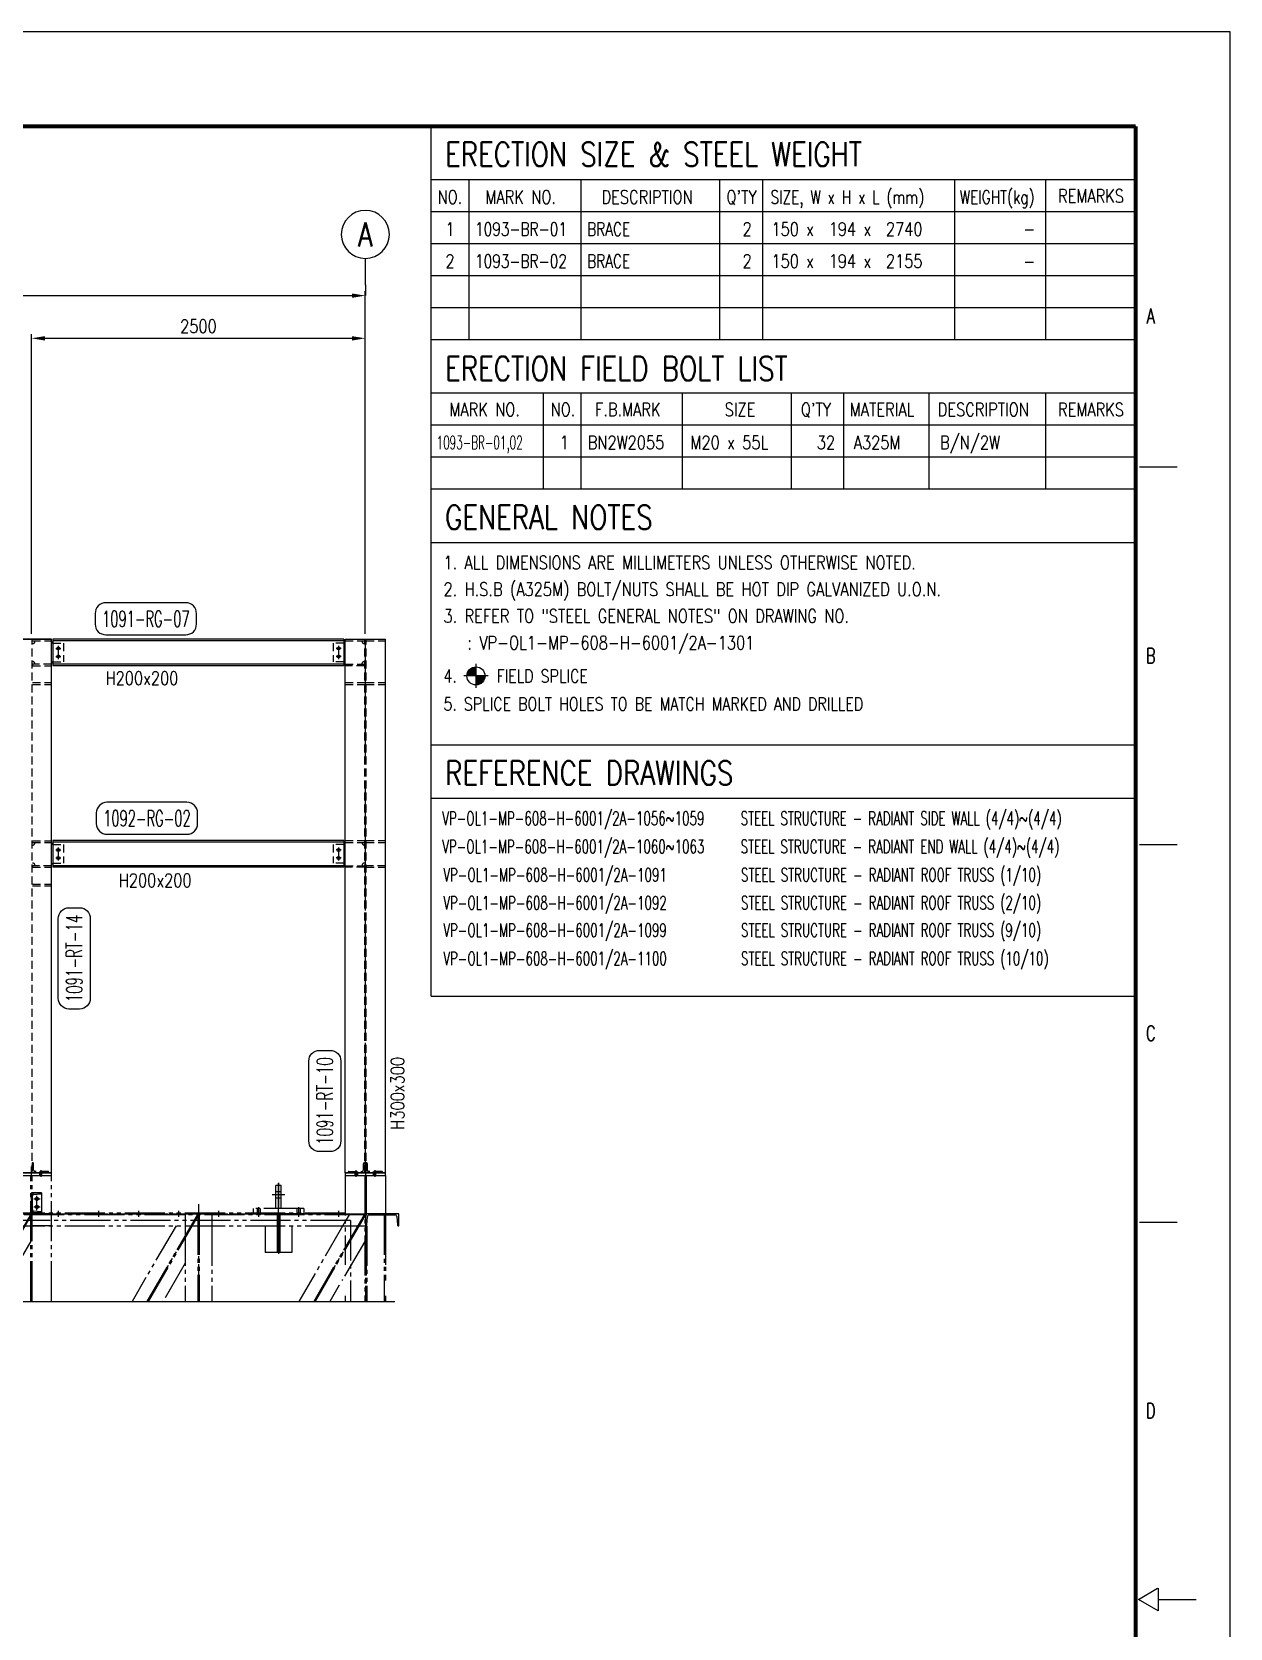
# Model space of a CAD drawing. Header units: millimetres. Extents: x 0 to 232280, y -26939 to 23794.
# Drawn here: x 151055 to 160030, y 11832 to 23794 of the extents above; entities that cross this region are included whole.
import ezdxf
from ezdxf.enums import TextEntityAlignment as Align

# ---------------------------------------------------------------- set-up
doc = ezdxf.new("R2010")
doc.units = ezdxf.units.MM
doc.header["$LTSCALE"] = 30
for name, pattern in [('JNK-CENTER', [34, 30, -1.5, 1, -1.5]), ('JNK-HIDDEN', [3, 2, -1]), ('JNK-PHANTOM', [15, 10, -1, 1, -1, 1, -1])]:
    doc.linetypes.add(name, pattern=pattern)
for name, color, linetype in [('CEN-R', 1, 'JNK-CENTER'), ('CON-C', 4, 'Continuous'), ('CON-G', 3, 'Continuous'), ('CON-W', 7, 'Continuous'), ('CON-Y', 2, 'Continuous'), ('Dim-W', 7, 'Continuous'), ('HID-Y', 2, 'JNK-HIDDEN'), ('PHA-M', 6, 'JNK-PHANTOM'), ('STL-OBJT', 7, 'Continuous'), ('TXT-C', 4, 'Continuous'), ('TXT-G', 3, 'Continuous'), ('TXT-Y', 2, 'Continuous')]:
    doc.layers.add(name, color=color, linetype=linetype)
doc.styles.add('ROMANS', font='ROMANS.shx', dxfattribs={"width": 0.8})
doc.styles.add('SIMPLEX', font='simplex.shx', dxfattribs={"width": 0.8})
doc.dimstyles.new('DIM35', dxfattribs={"dimscale": 35, "dimtxt": 2.5, "dimasz": 2.5, "dimexe": 0.8, "dimexo": 1, "dimgap": 1, "dimtad": 1, "dimdec": 1, "dimdsep": 46, "dimtxsty": 'SIMPLEX', "dimcen": 0, "dimclrd": 7, "dimclre": 7, "dimclrt": 2, "dimadec": 1, "dimazin": 2, "dimtfac": 1, "dimtdec": 1, "dimtix": 1, "dimtmove": 2, "dimatfit": 2, "dimfxl": 1, "dimtfill": 1, "dimarcsym": 1})

# ---------------------------------------------------------------- blocks, each defined once
blk = doc.blocks.new('TITLE')
at = {"color": 7}
for p, q in [((841, 594.85), (0, 594.85)), ((841, 0), (841, 594.85)), ((824.02, 513.34), (831.1, 513.34)), ((824.02, 442.6), (831.1, 442.6)), ((824.02, 371.87), (831.1, 371.87)), ((823.88, 301.14), (827.42, 303.26)), ((827.56, 303.26), (827.56, 299.02)), ((827.56, 299.02), (823.88, 301.14)), ((827.56, 301.14), (834.63, 301.14))]:
    blk.add_line(p, q, dxfattribs=at)
at = {"color": 7, "const_width": 0.707}
for points in [[(823.32, 577.17), (27.94, 577.17)], [(823.32, 17.33), (823.32, 577.17)]]:
    blk.add_lwpolyline(points, dxfattribs=at)
at = {"color": 7, "style": 'ROMANS', "width": 0.7}
for s, p in [('A', (826.15, 541.63)), ('B', (826.15, 477.97)), ('C', (826.15, 407.24)), ('D', (826.15, 336.51))]:
    blk.add_text(s, height=2.83, dxfattribs=at).set_placement(p, align=Align.MIDDLE)
blk = doc.blocks.new('*D1715')
at = {"layer": 'DEFPOINTS', "color": 0, "transparency": 16777216}
for p in [(153552, 21818), (142050, 21404), (153552, 21404)]:
    blk.add_point(p, dxfattribs=at)
at = {"layer": 'Dim-W', "color": 7, "linetype": 'ByBlock', "lineweight": -2, "transparency": 16777216}
for p, q in [((142050, 21444), (142050, 21850)), ((142150, 21818), (153452, 21818)), ((153552, 21444), (153552, 21850))]:
    blk.add_line(p, q, dxfattribs=at)
at = {"layer": 'Dim-W', "color": 7, "transparency": 16777216}
for points in [[(142150, 21834), (142150, 21801), (142050, 21818)], [(153452, 21834), (153452, 21801), (153552, 21818)]]:
    blk.add_solid(points, dxfattribs=at)
at = {"layer": 'Dim-W', "color": 2, "transparency": 16777216, "insert": (147801, 21908), "char_height": 100, "attachment_point": 5, "style": 'SIMPLEX', "bg_fill": 3, "box_fill_scale": 1.1, "bg_fill_color": 256, "bg_fill_true_color": 13158600, "bg_fill_transparency": 0}
blk.add_mtext('11502', dxfattribs=at)
blk = doc.blocks.new('col-line')
at = {"layer": 'CON-Y'}
blk.add_line((0, 3), (0, 8), dxfattribs=at)
blk.add_circle((0, 12.5), 4.5, dxfattribs=at)
at = {"layer": 'CON-C', "style": 'SIMPLEX', "width": 0.8}
blk.add_attdef('1', text='', height=4.5, dxfattribs=at).set_placement((0, 12.5), align=Align.MIDDLE_CENTER)
blk = doc.blocks.new('*D1717')
at = {"layer": 'DEFPOINTS', "color": 0, "transparency": 16777216}
for p in [(153552, 21498), (151052, 19243), (153552, 19243)]:
    blk.add_point(p, dxfattribs=at)
at = {"layer": 'Dim-W', "color": 7, "linetype": 'ByBlock', "lineweight": -2, "transparency": 16777216}
for p, q in [((151052, 19283), (151052, 21530)), ((151152, 21498), (153452, 21498)), ((153552, 19283), (153552, 21530))]:
    blk.add_line(p, q, dxfattribs=at)
at = {"layer": 'Dim-W', "color": 7, "transparency": 16777216}
for points in [[(151152, 21514), (151152, 21481), (151052, 21498)], [(153452, 21514), (153452, 21481), (153552, 21498)]]:
    blk.add_solid(points, dxfattribs=at)
at = {"layer": 'Dim-W', "color": 2, "transparency": 16777216, "insert": (152302, 21588), "char_height": 100, "attachment_point": 5, "style": 'SIMPLEX', "bg_fill": 3, "box_fill_scale": 1.1, "bg_fill_color": 256, "bg_fill_true_color": 13158600, "bg_fill_transparency": 0}
blk.add_mtext('2500', dxfattribs=at)
blk = doc.blocks.new('A$C778F4AC7')
at = {"layer": 'Dim-W', "ltscale": 0.5}
blk.add_lwpolyline([(-210, -963), (2158, -963), (2183, -927), (2164, -996), (2195, -963), (8068, -963), (8093, -927), (8074, -996), (8104, -963), (11724, -963)], dxfattribs=at)
at = {"layer": 'PHA-M'}
for p, q in [((-150, -20), (-150, 0)), ((-150, 0), (150, 0)), ((0, 50), (0, -963)), ((150, 0), (150, -20)), ((2350, -20), (2350, 0)), ((2350, 0), (2650, 0)), ((2500, -963), (2500, 47)), ((2650, 0), (2650, -20)), ((4601, -20), (4601, 0)), ((4601, 0), (4901, 0)), ((4751, -963), (4751, 47)), ((4901, 0), (4901, -20)), ((6901, 0), (6601, 0)), ((6601, 0), (6601, -20)), ((6751, -963), (6751, 47)), ((6901, -20), (6901, 0)), ((9152, 0), (8852, 0)), ((8852, 0), (8852, -20)), ((9002, -963), (9002, 47)), ((9152, -20), (9152, 0)), ((11652, 0), (11352, 0)), ((11352, 0), (11352, -20)), ((11502, 50), (11502, -963)), ((11652, -20), (11652, 0)), ((-150, -20), (-150, -806)), ((150, -20), (-150, -20)), ((-5, -20), (-5, -963)), ((5, -20), (5, -963)), ((150, -20), (150, -689)), ((630, -266), (630, -96)), ((630, -96), (670, -96)), ((650, -76), (650, -266)), ((650, -326), (650, -78)), ((670, -266), (670, -96)), ((2650, -20), (2350, -20)), ((2350, -963), (2350, -20)), ((2495, -963), (2495, -20)), ((2505, -963), (2505, -20)), ((2650, -20), (2650, -963)), ((4901, -20), (4601, -20)), ((4601, -963), (4601, -20)), ((4746, -963), (4746, -20)), ((4756, -963), (4756, -20)), ((4901, -20), (4901, -963)), ((5381, -266), (5381, -96)), ((5381, -96), (5421, -96)), ((5401, -76), (5401, -266)), ((5401, -326), (5401, -78)), ((5421, -266), (5421, -96)), ((6081, -266), (6081, -96)), ((6121, -96), (6081, -96)), ((6101, -76), (6101, -266)), ((6101, -326), (6101, -78)), ((6121, -266), (6121, -96)), ((6601, -20), (6901, -20)), ((6601, -20), (6601, -963)), ((6746, -963), (6746, -20)), ((6756, -963), (6756, -20)), ((6901, -963), (6901, -20)), ((8852, -20), (9152, -20)), ((8852, -20), (8852, -963)), ((8997, -963), (8997, -20)), ((9007, -963), (9007, -20)), ((9152, -963), (9152, -20)), ((10832, -266), (10832, -96)), ((10872, -96), (10832, -96)), ((10852, -76), (10852, -266)), ((10852, -326), (10852, -78)), ((10872, -266), (10872, -96)), ((11352, -20), (11352, -689)), ((11352, -20), (11652, -20)), ((11497, -20), (11497, -963)), ((11507, -20), (11507, -963)), ((11652, -20), (11652, -689)), ((603, -166), (698, -166)), ((630, -142), (670, -142)), ((630, -190), (670, -190)), ((1250, -235), (1250, -963)), ((2425, -152), (2425, -150)), ((2425, -150), (2500, -150)), ((2500, -150), (2425, -150)), ((2425, -150), (2425, -300)), ((2484, -162), (2430, -157)), ((2483, -195), (2437, -195)), ((2460, -279), (2460, -172)), ((2493, -278), (2493, -172)), ((2500, -150), (2500, -300)), ((2500, -300), (2500, -150)), ((4676, -152), (4676, -150)), ((4676, -150), (4751, -150)), ((4751, -150), (4676, -150)), ((4676, -150), (4676, -300)), ((4735, -162), (4681, -157)), ((4734, -195), (4688, -195)), ((4711, -279), (4711, -172)), ((4744, -278), (4744, -172)), ((4751, -150), (4751, -300)), ((4751, -300), (4751, -150)), ((5353, -166), (5448, -166)), ((5381, -142), (5421, -142)), ((5381, -190), (5421, -190)), ((6149, -166), (6054, -166)), ((6121, -142), (6081, -142)), ((6121, -190), (6081, -190)), ((6751, -150), (6751, -300)), ((6826, -150), (6751, -150)), ((6751, -300), (6751, -150)), ((6751, -150), (6826, -150)), ((6758, -278), (6758, -172)), ((6767, -162), (6821, -157)), ((6767, -195), (6814, -195)), ((6791, -279), (6791, -172)), ((6826, -152), (6826, -150)), ((6826, -150), (6826, -300)), ((9002, -150), (9002, -300)), ((9077, -150), (9002, -150)), ((9002, -300), (9002, -150)), ((9002, -150), (9077, -150)), ((9009, -278), (9009, -172)), ((9018, -162), (9072, -157)), ((9018, -195), (9065, -195)), ((9042, -279), (9042, -172)), ((9077, -152), (9077, -150)), ((9077, -150), (9077, -300)), ((10252, -235), (10252, -963)), ((10899, -166), (10804, -166)), ((10872, -142), (10832, -142)), ((10872, -190), (10832, -190)), ((-250, -306), (0, -306)), ((-250, -396), (-250, -306)), ((-235, -328), (-240, -390)), ((-29, -315), (-221, -315)), ((-150, -315), (-150, -806)), ((-140, -315), (-140, -963)), ((-10, -390), (-15, -328)), ((0, -306), (0, -396)), ((0, -306), (382, -963)), ((150, -306), (5, -306)), ((5, -315), (3601, -315)), ((5, -323), (12, -319)), ((5, -323), (377, -963)), ((12, -319), (386, -963)), ((110, -356), (4354, -356)), ((110, -356), (110, -963)), ((121, -315), (150, -365)), ((3601, -300), (150, -300)), ((2350, -306), (150, -306)), ((188, -300), (188, -315)), ((200, -285), (200, -330)), ((211, -300), (211, -315)), ((460, -266), (840, -266)), ((460, -266), (460, -306)), ((460, -306), (840, -306)), ((488, -300), (488, -315)), ((488, -266), (488, -306)), ((500, -256), (500, -325)), ((500, -285), (500, -330)), ((511, -300), (511, -315)), ((511, -266), (511, -306)), ((640, -315), (640, -396)), ((650, -306), (650, -630)), ((660, -315), (660, -396)), ((788, -266), (788, -306)), ((788, -300), (788, -315)), ((800, -256), (800, -325)), ((800, -285), (800, -330)), ((811, -266), (811, -306)), ((811, -300), (811, -315)), ((840, -266), (840, -306)), ((1088, -300), (1088, -315)), ((1100, -285), (1100, -330)), ((1111, -300), (1111, -315)), ((1150, -315), (1150, -396)), ((1246, -315), (1246, -963)), ((1250, -306), (1632, -963)), ((1254, -315), (1254, -963)), ((1254, -321), (1261, -317)), ((1254, -321), (1627, -963)), ((1261, -317), (1636, -963)), ((1350, -315), (1350, -396)), ((1388, -300), (1388, -315)), ((1400, -285), (1400, -330)), ((1411, -300), (1411, -315)), ((1688, -300), (1688, -315)), ((1700, -285), (1700, -330)), ((1711, -300), (1711, -315)), ((1988, -300), (1988, -315)), ((2000, -285), (2000, -330)), ((2011, -300), (2011, -315)), ((2288, -300), (2288, -315)), ((2300, -285), (2300, -330)), ((2311, -300), (2311, -315)), ((2350, -306), (2495, -306)), ((2425, -300), (2425, -298)), ((2500, -300), (2425, -300)), ((2425, -300), (2500, -300)), ((2430, -293), (2484, -288)), ((2483, -255), (2437, -255)), ((2505, -306), (2486, -306)), ((2500, -306), (2882, -963)), ((2650, -306), (2505, -306)), ((2505, -323), (2512, -319)), ((2505, -323), (2877, -963)), ((2512, -319), (2887, -963)), ((2650, -306), (3601, -306)), ((2688, -300), (2688, -315)), ((2700, -285), (2700, -330)), ((2711, -300), (2711, -315)), ((2968, -300), (2968, -315)), ((2980, -285), (2980, -330)), ((2991, -300), (2991, -315)), ((3248, -300), (3248, -315)), ((3260, -285), (3260, -330)), ((3271, -300), (3271, -315)), ((3528, -300), (3528, -315)), ((3540, -285), (3540, -330)), ((3551, -300), (3551, -315)), ((3601, -320), (3601, -300)), ((3601, -300), (3901, -300)), ((3601, -320), (3601, -1028)), ((3901, -320), (3601, -320)), ((3746, -320), (3746, -963)), ((3751, -250), (3751, -963)), ((3751, -300), (4058, -963)), ((3756, -320), (3756, -963)), ((3765, -320), (3757, -323)), ((3757, -323), (4054, -963)), ((3765, -320), (4063, -963)), ((4601, -300), (3901, -300)), ((3901, -300), (3901, -320)), ((4601, -306), (3901, -306)), ((4746, -315), (3901, -315)), ((3901, -320), (3901, -947)), ((3939, -300), (3939, -315)), ((3951, -285), (3951, -330)), ((3962, -300), (3962, -315)), ((4239, -300), (4239, -315)), ((4251, -285), (4251, -330)), ((4262, -300), (4262, -315)), ((4458, -356), (5711, -356)), ((4539, -300), (4539, -315)), ((4551, -285), (4551, -330)), ((4562, -300), (4562, -315)), ((4601, -306), (4746, -306)), ((4676, -300), (4676, -298)), ((4751, -300), (4676, -300)), ((4676, -300), (4751, -300)), ((4681, -293), (4735, -288)), ((4734, -255), (4688, -255)), ((4751, -306), (5056, -963)), ((4901, -306), (4756, -306)), ((5751, -315), (4756, -315)), ((4756, -326), (4763, -323)), ((4756, -326), (5052, -963)), ((4763, -323), (5061, -963)), ((5751, -300), (4901, -300)), ((5751, -306), (4901, -306)), ((4939, -300), (4939, -315)), ((4951, -285), (4951, -330)), ((4962, -300), (4962, -315)), ((5211, -266), (5591, -266)), ((5211, -266), (5211, -306)), ((5211, -306), (5591, -306)), ((5239, -300), (5239, -315)), ((5239, -266), (5239, -306)), ((5251, -256), (5251, -325)), ((5251, -285), (5251, -330)), ((5262, -300), (5262, -315)), ((5262, -266), (5262, -306)), ((5391, -315), (5391, -396)), ((5401, -306), (5401, -630)), ((5411, -315), (5411, -396)), ((5539, -266), (5539, -306)), ((5539, -300), (5539, -315)), ((5551, -256), (5551, -325)), ((5551, -285), (5551, -330)), ((5562, -266), (5562, -306)), ((5562, -300), (5562, -315)), ((5591, -266), (5591, -306)), ((5711, -356), (5711, -963)), ((5744, -315), (5744, -963)), ((5751, -300), (6601, -300)), ((5751, -306), (6601, -306)), ((5751, -306), (5751, -963)), ((5751, -306), (5751, -963)), ((5751, -315), (6746, -315)), ((5759, -315), (5759, -963)), ((11392, -356), (5791, -356)), ((5791, -356), (5791, -963)), ((6291, -266), (5911, -266)), ((5911, -266), (5911, -306)), ((6291, -306), (5911, -306)), ((5940, -266), (5940, -306)), ((5940, -300), (5940, -315)), ((5951, -256), (5951, -325)), ((5951, -285), (5951, -330)), ((5963, -266), (5963, -306)), ((5963, -300), (5963, -315)), ((6091, -315), (6091, -396)), ((6101, -306), (6101, -630)), ((6111, -315), (6111, -396)), ((6239, -266), (6239, -306)), ((6239, -300), (6239, -315)), ((6251, -256), (6251, -325)), ((6251, -285), (6251, -330)), ((6262, -266), (6262, -306)), ((6262, -300), (6262, -315)), ((6291, -266), (6291, -306)), ((6739, -323), (6441, -963)), ((6751, -306), (6446, -963)), ((6746, -326), (6450, -963)), ((6540, -300), (6540, -315)), ((6551, -285), (6551, -330)), ((6563, -300), (6563, -315)), ((6601, -306), (6746, -306)), ((6746, -326), (6739, -323)), ((6751, -300), (6826, -300)), ((6826, -300), (6751, -300)), ((6901, -306), (6756, -306)), ((6756, -315), (7601, -315)), ((6767, -255), (6814, -255)), ((6821, -293), (6767, -288)), ((6826, -300), (6826, -298)), ((6901, -300), (7601, -300)), ((6901, -306), (7601, -306)), ((6940, -300), (6940, -315)), ((6951, -285), (6951, -330)), ((6963, -300), (6963, -315)), ((7240, -300), (7240, -315)), ((7251, -285), (7251, -330)), ((7263, -300), (7263, -315)), ((7737, -320), (7439, -963)), ((7751, -300), (7444, -963)), ((7745, -323), (7448, -963)), ((7540, -300), (7540, -315)), ((7551, -285), (7551, -330)), ((7563, -300), (7563, -315)), ((7901, -300), (7601, -300)), ((7601, -300), (7601, -320)), ((7601, -320), (7601, -963)), ((7601, -320), (7901, -320)), ((7737, -320), (7745, -323)), ((7746, -320), (7746, -963)), ((7751, -250), (7751, -963)), ((7756, -320), (7756, -963)), ((7901, -300), (11352, -300)), ((7901, -320), (7901, -300)), ((7901, -306), (11352, -306)), ((8852, -306), (7901, -306)), ((11497, -315), (7901, -315)), ((7901, -320), (7901, -963)), ((7951, -300), (7951, -315)), ((7962, -285), (7962, -330)), ((7974, -300), (7974, -315)), ((8231, -300), (8231, -315)), ((8242, -285), (8242, -330)), ((8254, -300), (8254, -315)), ((8511, -300), (8511, -315)), ((8522, -285), (8522, -330)), ((8534, -300), (8534, -315)), ((8990, -319), (8615, -963)), ((9002, -306), (8620, -963)), ((8997, -323), (8625, -963)), ((8791, -300), (8791, -315)), ((8802, -285), (8802, -330)), ((8814, -300), (8814, -315)), ((8852, -306), (8997, -306)), ((8997, -323), (8990, -319)), ((8992, -315), (8999, -319)), ((8997, -306), (9016, -306)), ((9002, -300), (9077, -300)), ((9077, -300), (9002, -300)), ((9152, -306), (9007, -306)), ((9018, -255), (9065, -255)), ((9072, -293), (9018, -288)), ((9077, -300), (9077, -298)), ((9152, -306), (11352, -306)), ((9191, -300), (9191, -315)), ((9202, -285), (9202, -330)), ((9214, -300), (9214, -315)), ((9491, -300), (9491, -315)), ((9502, -285), (9502, -330)), ((9514, -300), (9514, -315)), ((9791, -300), (9791, -315)), ((9802, -285), (9802, -330)), ((9814, -300), (9814, -315)), ((10241, -317), (9866, -963)), ((10252, -306), (9870, -963)), ((10248, -321), (9875, -963)), ((10091, -300), (10091, -315)), ((10102, -285), (10102, -330)), ((10114, -300), (10114, -315)), ((10152, -315), (10152, -396)), ((10248, -321), (10241, -317)), ((10248, -315), (10248, -963)), ((10256, -315), (10256, -963)), ((10352, -315), (10352, -396)), ((10391, -300), (10391, -315)), ((10402, -285), (10402, -330)), ((10414, -300), (10414, -315)), ((11042, -266), (10662, -266)), ((10662, -266), (10662, -306)), ((11042, -306), (10662, -306)), ((10691, -266), (10691, -306)), ((10691, -300), (10691, -315)), ((10702, -256), (10702, -325)), ((10702, -285), (10702, -330)), ((10714, -266), (10714, -306)), ((10714, -300), (10714, -315)), ((10842, -315), (10842, -396)), ((10852, -306), (10852, -630)), ((10862, -315), (10862, -396)), ((10990, -266), (10990, -306)), ((10990, -300), (10990, -315)), ((11002, -256), (11002, -325)), ((11002, -285), (11002, -330)), ((11013, -266), (11013, -306)), ((11013, -300), (11013, -315)), ((11042, -266), (11042, -306)), ((11490, -319), (11116, -963)), ((11502, -306), (11120, -963)), ((11497, -323), (11125, -963)), ((11291, -300), (11291, -315)), ((11302, -285), (11302, -330)), ((11314, -300), (11314, -315)), ((11352, -306), (11497, -306)), ((11381, -315), (11352, -365)), ((11392, -356), (11392, -963)), ((11497, -323), (11490, -319)), ((11752, -306), (11502, -306)), ((11502, -306), (11502, -396)), ((11512, -390), (11517, -328)), ((11531, -315), (11723, -315)), ((11642, -315), (11642, -963)), ((11652, -315), (11652, -806)), ((11737, -328), (11742, -390)), ((11752, -396), (11752, -306)), ((-247, -396), (-250, -396)), ((-10, -396), (-10, -963)), ((-10, -396), (0, -396)), ((0, -396), (-3, -396)), ((0, -396), (0, -963)), ((150, -396), (5, -396)), ((150, -365), (497, -963)), ((3601, -396), (150, -396)), ((550, -396), (550, -596)), ((640, -396), (640, -596)), ((660, -396), (660, -596)), ((750, -396), (750, -596)), ((1150, -396), (1150, -963)), ((1350, -396), (1350, -963)), ((1418, -396), (1747, -963)), ((2350, -396), (2495, -396)), ((2650, -396), (2505, -396)), ((2668, -396), (2998, -963)), ((3746, -396), (3601, -396)), ((3756, -396), (3901, -396)), ((4304, -396), (3901, -396)), ((3906, -396), (4169, -963)), ((4601, -396), (4511, -396)), ((4601, -396), (4746, -396)), ((4901, -396), (4756, -396)), ((5751, -396), (4901, -396)), ((4903, -396), (5167, -963)), ((5301, -396), (5301, -596)), ((5391, -396), (5391, -596)), ((5411, -396), (5411, -596)), ((5501, -396), (5501, -596)), ((5671, -396), (5671, -963)), ((5751, -396), (6229, -396)), ((5831, -396), (5831, -963)), ((6001, -396), (6001, -596)), ((6091, -396), (6091, -596)), ((6111, -396), (6111, -596)), ((6201, -396), (6201, -596)), ((6599, -396), (6335, -963)), ((6366, -396), (6601, -396)), ((6601, -396), (6746, -396)), ((6901, -396), (6756, -396)), ((6901, -396), (7601, -396)), ((7596, -396), (7333, -963)), ((7746, -396), (7601, -396)), ((7756, -396), (7901, -396)), ((7901, -396), (11352, -396)), ((8834, -396), (8504, -963)), ((8852, -396), (8997, -396)), ((9152, -396), (9007, -396)), ((10084, -396), (9755, -963)), ((10152, -396), (10152, -963)), ((10352, -396), (10352, -963)), ((10752, -396), (10752, -596)), ((10842, -396), (10842, -596)), ((10862, -396), (10862, -596)), ((10952, -396), (10952, -596)), ((11352, -365), (11005, -963)), ((11352, -396), (11497, -396)), ((11502, -396), (11502, -963)), ((11502, -396), (11505, -396)), ((11512, -396), (11502, -396)), ((11512, -396), (11512, -963)), ((11749, -396), (11752, -396)), ((5, -514), (175, -806)), ((550, -596), (750, -596)), ((2505, -513), (2650, -763)), ((3756, -548), (3923, -908)), ((4756, -554), (4946, -963)), ((5301, -596), (5501, -596)), ((6201, -596), (6001, -596)), ((6746, -554), (6556, -963)), ((7746, -548), (7579, -908)), ((8997, -513), (8852, -763)), ((10952, -596), (10752, -596)), ((11497, -514), (11327, -806)), ((1350, -677), (1516, -963)), ((10152, -677), (9986, -963)), ((2650, -763), (2766, -963)), ((8852, -763), (8736, -963)), ((-150, -938), (-150, -963)), ((-150, -938), (-150, -963)), ((150, -923), (150, -963)), ((197, -843), (266, -963)), ((3601, -938), (3601, -963)), ((3901, -923), (3901, -963)), ((3923, -908), (3948, -963)), ((7579, -908), (7554, -963)), ((11305, -843), (11236, -963)), ((11352, -923), (11352, -963)), ((11652, -923), (11652, -963)), ((11652, -923), (11652, -963))]:
    blk.add_line(p, q, dxfattribs=at)
for centre in [(2460, -195), (4711, -195), (6791, -195), (9042, -195), (2460, -255), (4711, -255), (6791, -255), (9042, -255)]:
    blk.add_circle(centre, 11.5, dxfattribs=at)
for centre, radius, start, end in [((2430, -152), 5, 180, 265), ((2483, -172), 10, 0, 85), ((4681, -152), 5, 180, 265), ((4734, -172), 10, 0, 85), ((6767, -172), 10, 95, 180), ((6821, -152), 5, 275, 0), ((9018, -172), 10, 95, 180), ((9072, -152), 5, 275, 0), ((-221, -329), 14, 90, 175), ((-29, -329), 14, 5, 90), ((2430, -298), 5, 95, 180), ((2483, -278), 10, 275, 0), ((4681, -298), 5, 95, 180), ((4734, -278), 10, 275, 0), ((6767, -278), 10, 180, 265), ((6821, -298), 5, 0, 85), ((9018, -278), 10, 180, 265), ((9072, -298), 5, 0, 85), ((11531, -329), 14, 90, 175), ((11723, -329), 14, 5, 90), ((-247, -389), 7, 270, 355), ((-3, -389), 7, 185, 270), ((11505, -389), 7, 270, 355), ((11749, -389), 7, 185, 270)]:
    blk.add_arc(centre, radius, start, end, dxfattribs=at)
blk = doc.blocks.new('A$C35816DBB')
at = {"layer": 'CON-G'}
h = blk.add_hatch(color=256, dxfattribs=at)
edge = h.paths.add_edge_path()
edge.add_arc((0, 0), 1.75, 90, 180)
edge.add_line((-1.75, 0), (0, 0))
edge.add_line((0, 0), (0, 1.75))
h = blk.add_hatch(color=256, dxfattribs=at)
edge = h.paths.add_edge_path()
edge.add_line((0, 0), (0, -1.75))
edge.add_arc((0, 0), 1.75, 270, 360)
edge.add_line((1.75, 0), (0, 0))
at = {"layer": 'CON-W'}
for p, q in [((2.33, 0), (-2.33, 0)), ((0, 2.33), (0, -2.33))]:
    blk.add_line(p, q, dxfattribs=at)
blk.add_circle((0, 0), 1.75, dxfattribs=at)
at = {"layer": 'CON-Y', "style": 'SIMPLEX', "width": 0.8}
blk.add_attdef('F.S.', (3.19, 1), '', height=2.5, dxfattribs=at)
blk = doc.blocks.new('DUCT-TAG')
at = {"layer": 'CON-G'}
blk.add_lwpolyline([(-9.49, -1), (-9.49, 1, -0.414214), (-7.49, 3), (7.49, 3, -0.414214), (9.49, 1), (9.49, -1, -0.414214), (7.49, -3), (-7.49, -3, -0.414214)], format="xyb", close=True, dxfattribs=at)
at = {"layer": 'CON-G', "style": 'SIMPLEX', "width": 1.246304}
blk.add_attdef('NAME', text='', height=3, dxfattribs=at).set_placement((-8.19, -1.5), (8.19, -1.5), align=Align.FIT)
at = {"layer": 'CON-Y', "style": 'SIMPLEX'}
blk.add_attdef('ELEVATION', text='', height=2, dxfattribs=at).set_placement((0, -6.02), align=Align.CENTER)

msp = doc.modelspace()

# ---------------------------------------------------------------- hatches: boundary and pattern name
at = {"layer": 'CON-W'}
h = msp.add_hatch(color=256, dxfattribs=at)
h.paths.add_polyline_path([(151110.9, 15253.45), (151122.4, 15253.45), (151122.4, 15243.45), (151110.9, 15243.45)])
h.paths.add_polyline_path([(151110.9, 15243.45), (151122.4, 15243.45), (151122.4, 15223.45), (151110.9, 15223.45)])
h.paths.add_polyline_path([(151122.4, 15243.45), (151133.9, 15243.45), (151133.9, 15223.45), (151122.4, 15223.45)])
h.paths.add_polyline_path([(151122.4, 15243.45), (151122.4, 15253.45), (151133.9, 15253.45), (151133.9, 15243.45)])
h = msp.add_hatch(color=256, dxfattribs=at)
h.paths.add_polyline_path([(153493.9, 15253.45), (153482.4, 15253.45), (153482.4, 15243.45), (153493.9, 15243.45)])
h.paths.add_polyline_path([(153493.9, 15243.45), (153482.4, 15243.45), (153482.4, 15223.45), (153493.9, 15223.45)])
h.paths.add_polyline_path([(153482.4, 15243.45), (153470.9, 15243.45), (153470.9, 15223.45), (153482.4, 15223.45)])
h.paths.add_polyline_path([(153482.4, 15243.45), (153482.4, 15253.45), (153470.9, 15253.45), (153470.9, 15243.45)])
h = msp.add_hatch(color=256, dxfattribs=at)
h.paths.add_polyline_path([(153610.9, 15253.45), (153622.4, 15253.45), (153622.4, 15243.45), (153610.9, 15243.45)])
h.paths.add_polyline_path([(153610.9, 15243.45), (153622.4, 15243.45), (153622.4, 15223.45), (153610.9, 15223.45)])
h.paths.add_polyline_path([(153622.4, 15243.45), (153633.9, 15243.45), (153633.9, 15223.45), (153622.4, 15223.45)])
h.paths.add_polyline_path([(153622.4, 15243.45), (153622.4, 15253.45), (153633.9, 15253.45), (153633.9, 15243.45)])

# ---------------------------------------------------------------- linework, layer by layer
at = {"layer": 'CEN-R'}
for p, q in [((151233.23, 19173.48), (151271.56, 19173.48)), ((153371.56, 19173.48), (153333.23, 19173.48)), ((151233.23, 19113.48), (151271.56, 19113.48)), ((153371.56, 19113.48), (153333.23, 19113.48)), ((151233.23, 17663.48), (151271.56, 17663.48)), ((151233.23, 17603.48), (151271.56, 17603.48)), ((151252.4, 17682.64), (151252.4, 17584.31)), ((153371.56, 17663.48), (153333.23, 17663.48)), ((153371.56, 17603.48), (153333.23, 17603.48)), ((153352.4, 17682.64), (153352.4, 17584.31)), ((151122.4, 15263.45), (151122.4, 15213.45)), ((153482.4, 15263.45), (153482.4, 15213.45)), ((153622.4, 15263.45), (153622.4, 15213.45))]:
    msp.add_line(p, q, dxfattribs=at)
at = {"layer": 'CON-C'}
for p, q in [((154046.42, 20366.83), (154046.42, 23086.83)), ((159322.67, 21486.83), (159322.67, 23086.83)), ((159322.67, 22686.83), (154046.42, 22686.83)), ((159322.67, 22446.83), (154046.42, 22446.83)), ((159322.67, 21486.83), (154046.42, 21486.83)), ((159322.67, 21086.83), (154046.42, 21086.83)), ((159322.67, 20846.83), (154046.42, 20846.83)), ((154046.42, 16567.71), (154046.42, 20366.83)), ((159322.67, 20366.83), (154046.42, 20366.83)), ((159322.67, 20366.83), (154046.42, 20366.83)), ((154046.42, 19966.83), (159322.67, 19966.83)), ((154046.42, 18450.33), (159322.67, 18450.33)), ((154046.42, 18050.33), (159322.67, 18050.33)), ((154046.42, 16567.71), (159322.67, 16567.71)), ((154046.42, 16567.71), (159322.67, 16567.71))]:
    msp.add_line(p, q, dxfattribs=at)
at = {"layer": 'CON-G'}
for p, q in [((153702.4, 15243.45), (153702.4, 19243.48)), ((153392.4, 19055.48), (151212.4, 19055.48)), ((153392.4, 19043.48), (151212.4, 19043.48)), ((153392.4, 17733.48), (151212.4, 17733.48)), ((151212.4, 17733.48), (151212.4, 17533.48)), ((153392.4, 17721.48), (151212.4, 17721.48)), ((153392.4, 17733.48), (153392.4, 17533.48)), ((153392.4, 17545.48), (151212.4, 17545.48)), ((153392.4, 17533.48), (151212.4, 17533.48)), ((150902.4, 15243.45), (151202.4, 15243.45)), ((153402.4, 15243.45), (153702.4, 15243.45))]:
    msp.add_line(p, q, dxfattribs=at)
for centre in [(151252.4, 19113.48), (153352.4, 19113.48), (151252.4, 17663.48), (151252.4, 17603.48), (153352.4, 17663.48), (153352.4, 17603.48)]:
    msp.add_circle(centre, 11.5, dxfattribs=at)
for centre, start, end in [((151212.4, 19063.48), 90, 180), ((153392.4, 19063.48), 0, 90), ((151212.4, 17713.48), 180, 270), ((153392.4, 17713.48), 270, 0), ((151212.4, 17553.48), 90, 180), ((153392.4, 17553.48), 0, 90)]:
    msp.add_arc(centre, 10, start, end, dxfattribs=at)
at = {"layer": 'CON-W'}
for p, q in [((154326.42, 22686.83), (154326.42, 21486.83)), ((155166.42, 22686.83), (155166.42, 21486.83)), ((156206.42, 22686.83), (156206.42, 21486.83)), ((156526.42, 22686.83), (156526.42, 21486.83)), ((157966.42, 22686.83), (157966.42, 21486.83)), ((158646.42, 22686.83), (158646.42, 21486.83)), ((159322.67, 22206.83), (154046.42, 22206.83)), ((159322.67, 21966.83), (154046.42, 21966.83)), ((159322.67, 21726.83), (154046.42, 21726.83)), ((159322.67, 21486.83), (154046.42, 21486.83)), ((154883.92, 21086.83), (154883.92, 20366.83)), ((155166.42, 21086.83), (155166.42, 20366.83)), ((155926.42, 21086.83), (155926.42, 20366.83)), ((156742.42, 21086.83), (156742.42, 20366.83)), ((157134.42, 21086.83), (157134.42, 20366.83)), ((157774.42, 21086.83), (157774.42, 20366.83)), ((158646.42, 21086.83), (158646.42, 20366.83)), ((159322.67, 20606.83), (154046.42, 20606.83))]:
    msp.add_line(p, q, dxfattribs=at)
at = {"layer": 'HID-Y'}
for p, q in [((151212.4, 19073.48), (151292.4, 19073.48)), ((153392.4, 19073.48), (153312.4, 19073.48)), ((151058.4, 18917.48), (151202.4, 18917.48)), ((151058.4, 18903.48), (151202.4, 18903.48)), ((153402.4, 18917.48), (153546.4, 18917.48)), ((153402.4, 18903.48), (153546.4, 18903.48)), ((153558.4, 18917.48), (153702.4, 18917.48)), ((153558.4, 18903.48), (153702.4, 18903.48)), ((151058.4, 17731.48), (151202.4, 17731.48)), ((151058.4, 17719.48), (151202.4, 17719.48)), ((153402.4, 17733.48), (153546.4, 17733.48)), ((153402.4, 17719.48), (153546.4, 17719.48)), ((153558.4, 17733.48), (153702.4, 17733.48)), ((153558.4, 17719.48), (153702.4, 17719.48)), ((151212.4, 17703.48), (151292.4, 17703.48)), ((151292.4, 17703.48), (151292.4, 17563.48)), ((153392.4, 17703.48), (153312.4, 17703.48)), ((153312.4, 17703.48), (153312.4, 17563.48)), ((151212.4, 17563.48), (151292.4, 17563.48)), ((153392.4, 17563.48), (153312.4, 17563.48)), ((151058.4, 17407.48), (151202.4, 17407.48)), ((151058.4, 17393.48), (151202.4, 17393.48)), ((151110.9, 15253.45), (151110.9, 15223.45)), ((153493.9, 15253.45), (153493.9, 15223.45)), ((153610.9, 15253.45), (153610.9, 15223.45))]:
    msp.add_line(p, q, dxfattribs=at)
for points in [[(151058.4, 19055.48), (151058.4, 19043.48), (151202.4, 19043.48), (151202.4, 19055.48)], [(153546.4, 19055.48), (153546.4, 19043.48), (153402.4, 19043.48), (153402.4, 19055.48)], [(151058.4, 17545.48), (151058.4, 17533.48), (151202.4, 17533.48), (151202.4, 17545.48)], [(153547.4, 17545.48), (153547.4, 17533.48), (153402.4, 17533.48), (153402.4, 17545.48)], [(153557.4, 17545.48), (153557.4, 17533.48), (153702.4, 17533.48), (153702.4, 17545.48)]]:
    msp.add_lwpolyline(points, close=True, dxfattribs=at)
for points in [[(151057.4, 15243.45), (151182.4, 15243.45), (151182.4, 15246.45, 0.41421356), (151175.4, 15253.45), (151077.4, 15253.45, -0.41421356), (151067.4, 15263.45), (151067.4, 15311.45, 0.41421356), (151060.4, 15318.45), (151057.4, 15318.45)], [(153547.4, 15243.45), (153422.4, 15243.45), (153422.4, 15246.45, -0.41421356), (153429.4, 15253.45), (153527.4, 15253.45, 0.41421356), (153537.4, 15263.45), (153537.4, 15311.45, -0.41421356), (153544.4, 15318.45), (153547.4, 15318.45)], [(153557.4, 15243.45), (153682.4, 15243.45), (153682.4, 15246.45, 0.41421356), (153675.4, 15253.45), (153577.4, 15253.45, -0.41421356), (153567.4, 15263.45), (153567.4, 15311.45, 0.41421356), (153560.4, 15318.45), (153557.4, 15318.45)]]:
    msp.add_lwpolyline(points, format="xyb", close=True, dxfattribs=at)
for centre, start, end in [((151058.4, 19055.48), 0, 90), ((153546.4, 19055.48), 90, 180), ((151058.4, 17719.48), 270, 0), ((153547.4, 17719.48), 180, 270), ((151058.4, 17545.48), 0, 90), ((153547.4, 17545.48), 90, 180)]:
    msp.add_arc(centre, 20, start, end, dxfattribs=at)

# ---------------------------------------------------------------- block references
at = {"linetype": 'ByBlock', "xscale": 39.99999999599994, "yscale": 39.99999999599994, "zscale": 39.99999999599994}
msp.add_blockref('TITLE', (126389.98, 0), dxfattribs=at)
at = {"layer": 'CON-W', "xscale": 38.85714285713621, "yscale": 38.85714285713621, "zscale": 38.85714285713621}
msp.add_blockref('A$C35816DBB', (154381.02, 18967.8), dxfattribs=at)
at = {"layer": 'Dim-W', "ltscale": 0.5}
msp.add_blockref('A$C778F4AC7', (142050.4, 15243.45), dxfattribs=at)
at = {"layer": 'STL-OBJT'}
ref = msp.add_blockref('DUCT-TAG', (151916.27, 17900.68), dxfattribs=dict(at, xscale=-40, yscale=40, zscale=40, rotation=180))
ref.add_attrib('NAME', '1092-RG-02', dxfattribs={"layer": 'CON-G', "height": 120, "style": 'SIMPLEX', "width": 0.562059}).set_placement((151588.67, 17840.68), (152243.87, 17840.68), align=Align.FIT)
ref = msp.add_blockref('DUCT-TAG', (151372.15, 16850.53), dxfattribs=dict(at, xscale=40, yscale=40, zscale=40, rotation=90.00000000000001))
ref.add_attrib('NAME', '1091-RT-14', dxfattribs={"layer": 'CON-G', "height": 120, "rotation": 90, "style": 'SIMPLEX', "width": 0.591031}).set_placement((151432.15, 16522.93), (151432.15, 17178.13), align=Align.FIT)
ref = msp.add_blockref('DUCT-TAG', (153248.95, 15781.81), dxfattribs=dict(at, xscale=40, yscale=40, zscale=40, rotation=90.00000000000001))
ref.add_attrib('NAME', '1091-RT-10', dxfattribs={"layer": 'CON-G', "height": 120, "rotation": 90, "style": 'SIMPLEX', "width": 0.594093}).set_placement((153308.95, 15454.21), (153308.95, 16109.41), align=Align.FIT)

# ---------------------------------------------------------------- texts
at = {"layer": 'CON-Y', "style": 'SIMPLEX', "width": 0.8}
for p in [(151606.49, 18900.37), (151705.31, 17385.42)]:
    msp.add_text('H200x200', height=100, dxfattribs=at).set_placement(p)
at = {"layer": 'Dim-W', "color": 2, "style": 'SIMPLEX', "width": 0.8}
msp.add_text('H300x300', height=100, rotation=90, dxfattribs=at).set_placement((153844.2, 15567.16))
at = {"layer": 'TXT-C', "style": 'SIMPLEX', "width": 0.8}
for s, p in [('ERECTION SIZE & STEEL WEIGHT', (154149.87, 22786.83)), ('ERECTION FIELD BOLT LIST', (154149.87, 21181.46)), ('GENERAL NOTES', (154149.87, 20066.83)), ('REFERENCE DRAWINGS', (154149.87, 18150.33))]:
    msp.add_text(s, height=180, dxfattribs=at).set_placement(p)
at = {"layer": 'TXT-G', "style": 'SIMPLEX'}
for s, width, p in [('SIZE, W x H x L (mm)', 0.75, (156587.67, 22506.83)), ('WEIGHT(kg)', 0.75, (158005.42, 22506.83)), ('MARK NO.', 0.8, (154452.28, 22506.83)), ('DESCRIPTION', 0.8, (155321.61, 22506.83)), ('MARK NO.', 0.8, (154182.27, 20914.51)), ('NO.', 0.8, (154940.82, 20914.51)), ('F.B.MARK', 0.8, (155273.94, 20914.51)), ('SIZE', 0.8, (156244.32, 20914.51)), ("Q'TY", 0.8, (156814.62, 20914.51)), ('MATERIAL', 0.8, (157181.66, 20914.51)), ('DESCRIPTION', 0.8, (157840.33, 20914.51))]:
    msp.add_text(s, height=100, dxfattribs=dict(at, width=width)).set_placement(p)
at = {"layer": 'TXT-G', "style": 'SIMPLEX', "width": 0.8}
for s, p in [('REMARKS', (158988.11, 22514.51)), ('NO.', (154186.42, 22506.83)), ("Q'TY", (156370.23, 22506.83)), ('REMARKS', (158988.11, 20914.51))]:
    msp.add_text(s, height=100, dxfattribs=at).set_placement(p, align=Align.CENTER)
at = {"layer": 'TXT-Y', "style": 'SIMPLEX', "width": 0.8}
for s, p in [('1', (154186.42, 22266.83)), ('2', (154186.42, 22026.83))]:
    msp.add_text(s, height=100, dxfattribs=at).set_placement(p, align=Align.CENTER)
at = {"layer": 'TXT-Y', "style": 'SIMPLEX'}
for s, height, width, p in [('1093-BR-01', 100, 0.75, (154374.42, 22266.83)), ('BRACE', 100, 0.75, (155214.42, 22266.83)), ('150 x  194 x  2740', 100, 0.8, (156594.46, 22266.83)), ('1093-BR-02', 100, 0.75, (154374.42, 22026.83)), ('BRACE', 100, 0.75, (155214.42, 22026.83)), ('150 x  194 x  2155', 100, 0.8, (156594.46, 22026.83)), ('1093-BR-01,02', 100, 0.57, (154086.42, 20666.83)), ('1', 100, 0.8, (155008.03, 20666.83)), ('BN2W2055', 100, 0.8, (155218.82, 20666.83)), ('M20 x 55L', 100, 0.8, (155988.03, 20666.83)), ('A325M', 100, 0.8, (157211.06, 20666.83)), ('B/N/2W', 100, 0.8, (157857.74, 20666.83)), ('1. ALL DIMENSIONS ARE MILLIMETERS UNLESS OTHERWISE NOTED.', 100, 0.8, (154137.76, 19766.83)), ('2. H.S.B (A325M) BOLT/NUTS SHALL BE HOT DIP GALVANIZED U.O.N.', 100, 0.8, (154137.76, 19566.83)), ('3. REFER TO "STEEL GENERAL NOTES" ON DRAWING NO. ', 100, 0.8, (154137.76, 19366.83)), ('   : VP-OL1-MP-608-H-6001/2A-1301', 100, 0.8, (154137.76, 19166.83)), ('4.     FIELD SPLICE', 97.1429, 0.8, (154137.76, 18918.07)), ('5. SPLICE BOLT HOLES TO BE MATCH MARKED AND DRILLED', 97.1429, 0.8, (154137.76, 18709.01)), ('VP-OL1-MP-608-H-6001/2A-1056~1059', 100, 0.65, (154128.16, 17850.33)), ('STEEL STRUCTURE - RADIANT SIDE WALL (4/4)~(4/4)', 100, 0.65, (156363.63, 17850.33)), ('VP-OL1-MP-608-H-6001/2A-1060~1063', 100, 0.65, (154128.16, 17638.53)), ('STEEL STRUCTURE - RADIANT END WALL (4/4)~(4/4)', 100, 0.65, (156363.63, 17638.53)), ('VP-OL1-MP-608-H-6001/2A-1091', 100, 0.65, (154136.42, 17426.72)), ('STEEL STRUCTURE - RADIANT ROOF TRUSS (1/10) ', 100, 0.65, (156366.39, 17426.72)), ('VP-OL1-MP-608-H-6001/2A-1092', 100, 0.65, (154136.42, 17217.24)), ('STEEL STRUCTURE - RADIANT ROOF TRUSS (2/10) ', 100, 0.65, (156366.39, 17217.24)), ('VP-OL1-MP-608-H-6001/2A-1099', 100, 0.65, (154136.42, 17011.96)), ('STEEL STRUCTURE - RADIANT ROOF TRUSS (9/10) ', 100, 0.65, (156366.39, 17011.96)), ('VP-OL1-MP-608-H-6001/2A-1100', 100, 0.65, (154136.42, 16800.15)), ('STEEL STRUCTURE - RADIANT ROOF TRUSS (10/10) ', 100, 0.65, (156366.39, 16800.15))]:
    msp.add_text(s, height=height, dxfattribs=dict(at, width=width)).set_placement(p)
at = {"layer": 'TXT-Y', "style": 'SIMPLEX', "width": 0.8}
for s, p in [('2', (156446.42, 22266.83)), ('-', (158570.23, 22266.83)), ('2', (156446.42, 22026.83)), ('-', (158570.23, 22026.83)), ('32', (157071.58, 20666.83))]:
    msp.add_text(s, height=100, dxfattribs=at).set_placement(p, align=Align.RIGHT)

# ---------------------------------------------------------------- next in the draw order: dimensions: what is measured, and where the dimension line sits
at = {"layer": 'Dim-W'}
dim = msp.add_linear_dim(base=(153552.4, 21817.67), p1=(142050.4, 21403.83), p2=(153552.4, 21403.83), dimstyle='DIM35', override={"dimscale": 40}, dxfattribs=at)
dim.commit()
dim.dimension.update_dxf_attribs({"geometry": '*D1715', "text_midpoint": (147801.4, 21907.67)})

# ---------------------------------------------------------------- next in the draw order: linework, layer by layer
at = {"layer": 'Dim-W', "ltscale": 0.5}
msp.add_line((153552.4, 21899.82), (153552.4, 21817.67), dxfattribs=at)

# ---------------------------------------------------------------- next in the draw order: block references
at = {"layer": 'CON-W'}
ref = msp.add_blockref('col-line', (153552.4, 21776.63), dxfattribs=dict(at, xscale=-40, yscale=40, zscale=40))
ref.add_attrib('1', 'A', dxfattribs={"layer": 'CON-C', "height": 180, "style": 'SIMPLEX', "width": 0.8}).set_placement((153552.4, 22276.63), align=Align.MIDDLE_CENTER)

# ---------------------------------------------------------------- next in the draw order: dimensions: what is measured, and where the dimension line sits
at = {"layer": 'Dim-W'}
dim = msp.add_linear_dim(base=(153552.4, 21497.67), p1=(151052.4, 19243.48), p2=(153552.4, 19243.48), dimstyle='DIM35', override={"dimscale": 40}, dxfattribs=at)
dim.commit()
dim.dimension.update_dxf_attribs({"geometry": '*D1717', "text_midpoint": (152302.4, 21587.67)})

# ---------------------------------------------------------------- next in the draw order: linework, layer by layer
at = {"layer": 'CEN-R'}
for p, q in [((151252.4, 19192.64), (151252.4, 19094.31)), ((153352.4, 19192.64), (153352.4, 19094.31)), ((153552.4, 15243.45), (153552.4, 19243.48))]:
    msp.add_line(p, q, dxfattribs=at)
at = {"layer": 'CON-G'}
for p, q in [((151202.4, 19243.48), (150902.4, 19243.48)), ((150902.4, 19243.48), (151202.4, 19243.48)), ((151202.4, 15243.45), (151202.4, 19243.48)), ((153392.4, 19243.48), (151212.4, 19243.48)), ((151212.4, 19243.48), (151212.4, 19043.48)), ((153392.4, 19231.48), (151212.4, 19231.48)), ((153392.4, 19243.48), (153392.4, 19043.48)), ((153402.4, 15243.45), (153402.4, 19243.48)), ((153402.4, 19243.48), (153702.4, 19243.48))]:
    msp.add_line(p, q, dxfattribs=at)
for centre in [(151252.4, 19173.48), (153352.4, 19173.48)]:
    msp.add_circle(centre, 11.5, dxfattribs=at)
for centre, start, end in [((151212.4, 19223.48), 180, 270), ((153392.4, 19223.48), 270, 0)]:
    msp.add_arc(centre, 10, start, end, dxfattribs=at)
at = {"layer": 'HID-Y'}
for p, q in [((151057.4, 15243.45), (151057.4, 19243.48)), ((151058.4, 19229.48), (151202.4, 19229.48)), ((151212.4, 19213.48), (151292.4, 19213.48)), ((151292.4, 19213.48), (151292.4, 19073.48)), ((153392.4, 19213.48), (153312.4, 19213.48)), ((153312.4, 19213.48), (153312.4, 19073.48)), ((153402.4, 19229.48), (153546.4, 19229.48)), ((153547.4, 15243.45), (153547.4, 19243.48)), ((153557.4, 15243.45), (153557.4, 19243.48)), ((153558.4, 19229.48), (153702.4, 19229.48))]:
    msp.add_line(p, q, dxfattribs=at)
for centre, start, end in [((151058.4, 19229.48), 270, 0), ((153546.4, 19229.48), 180, 270)]:
    msp.add_arc(centre, 20, start, end, dxfattribs=at)

# ---------------------------------------------------------------- next in the draw order: block references
at = {"layer": 'STL-OBJT'}
ref = msp.add_blockref('DUCT-TAG', (151908.21, 19395.78), dxfattribs=dict(at, xscale=-40, yscale=40, zscale=40, rotation=180))
ref.add_attrib('NAME', '1091-RG-07', dxfattribs={"layer": 'CON-G', "height": 120, "style": 'SIMPLEX', "width": 0.5733}).set_placement((151580.61, 19335.78), (152235.81, 19335.78), align=Align.FIT)

doc.saveas('drawing.dxf')
